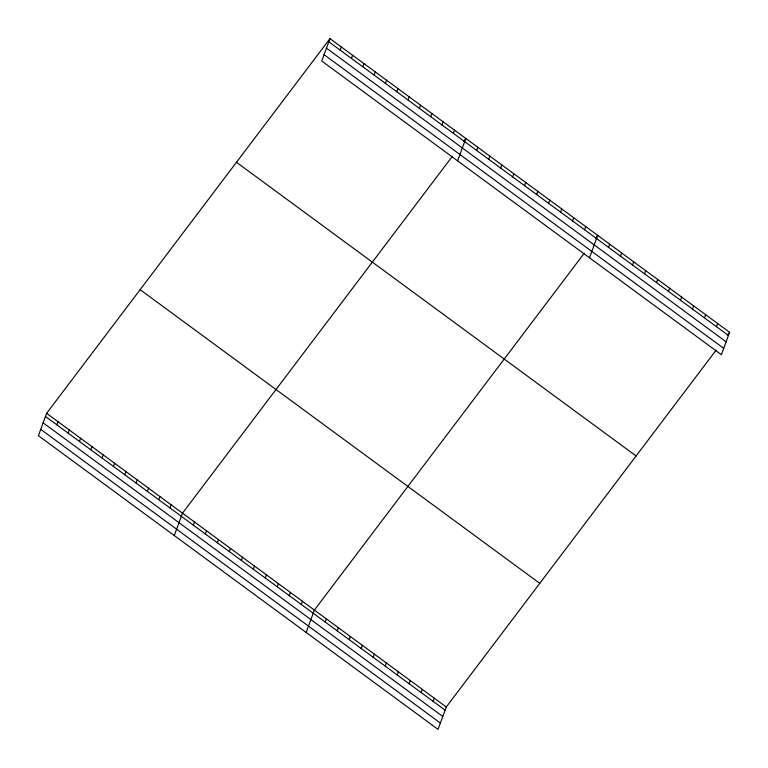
<?xml version="1.0" encoding="UTF-8"?>
<svg xmlns="http://www.w3.org/2000/svg" width="768" height="768" viewBox="0 0 768 768"><rect width="100%" height="100%" fill="white"/><g stroke="black" fill="none" stroke-linecap="round" stroke-linejoin="round"><path stroke-width="1.15" d="M329.971 38.63L321.734 61.008L721.373 354.691L729.6 332.314L329.971 38.63L46.627 413.309L38.4 435.686L438.029 729.37L446.266 706.992L716.141 350.112M56.794 424.79L57.955 421.632M68.112 433.114L69.274 429.955M79.44 441.437L80.602 438.278M90.758 449.75L91.92 446.592M102.086 458.074L103.248 454.915M113.405 466.397L114.566 463.238M124.733 474.72L125.894 471.562M136.051 483.034L137.213 479.885M147.379 491.357L148.541 488.198M158.698 499.68L159.859 496.522M170.026 508.003L171.187 504.845M340.128 50.112L341.29 46.954M174.278 535.536L182.506 513.168L452.381 156.278M351.446 58.435L352.608 55.277M193.334 525.13L194.496 521.971M362.774 66.749L363.936 63.6M374.093 75.072L375.254 71.914M205.325 533.942L206.486 530.784M385.421 83.395L386.582 80.237M217.315 542.755L218.477 539.597M396.739 91.718L397.901 88.56M229.306 551.568L230.467 548.41M408.067 100.042L409.229 96.883M241.286 560.371L242.448 557.213M419.386 108.355L420.547 105.197M253.277 569.184L254.438 566.026M430.714 116.678L431.875 113.52M265.267 577.997L266.429 574.838M442.032 125.002L443.194 121.843M277.258 586.81L278.419 583.651M453.36 133.325L454.522 130.166M289.248 595.613L290.41 592.464M457.613 160.858L465.84 138.48L463.718 141.293M301.238 604.426L302.4 601.267M476.669 150.451L477.83 147.293M306.154 632.448L314.381 610.08L584.266 253.2M488.659 159.264L489.821 156.106M325.21 622.051L326.371 618.893M500.65 168.077L501.811 164.918M337.2 630.854L338.362 627.706M512.64 176.88L513.802 173.731M349.19 639.667L350.352 636.509M524.621 185.693L525.782 182.534M361.181 648.48L362.342 645.322M536.611 194.506L537.773 191.347M373.171 657.293L374.333 654.134M548.602 203.318L549.763 200.16M385.162 666.096L386.323 662.947M560.592 212.122L561.754 208.973M397.142 674.909L398.304 671.75M572.582 220.934L573.744 217.776M409.133 683.722L410.294 680.563M584.573 229.747L585.734 226.589M421.123 692.534L422.285 689.376M589.488 257.77L597.725 235.402L595.594 238.214M433.114 701.347L434.275 698.189M608.544 247.363L609.706 244.214M620.534 256.176L621.696 253.018M632.525 264.989L633.686 261.83M644.515 273.802L645.677 270.643M656.506 282.614L657.667 279.456M668.496 291.418L669.658 288.259M680.486 300.23L681.648 297.072M692.467 309.043L693.629 305.885M704.458 317.856L705.619 314.698M716.448 326.659L717.61 323.501M727.478 335.126L729.6 332.314M328.81 41.789L728.438 335.472M326.477 48.134L726.106 341.818M324.067 54.662L723.706 348.346M236.467 162.278L636.096 455.962M140.131 289.67L539.77 583.354M46.627 413.309L446.266 706.992M45.466 416.467L445.104 710.15M43.133 422.813L442.771 716.496M40.733 429.341L440.362 723.024"/></g></svg>
